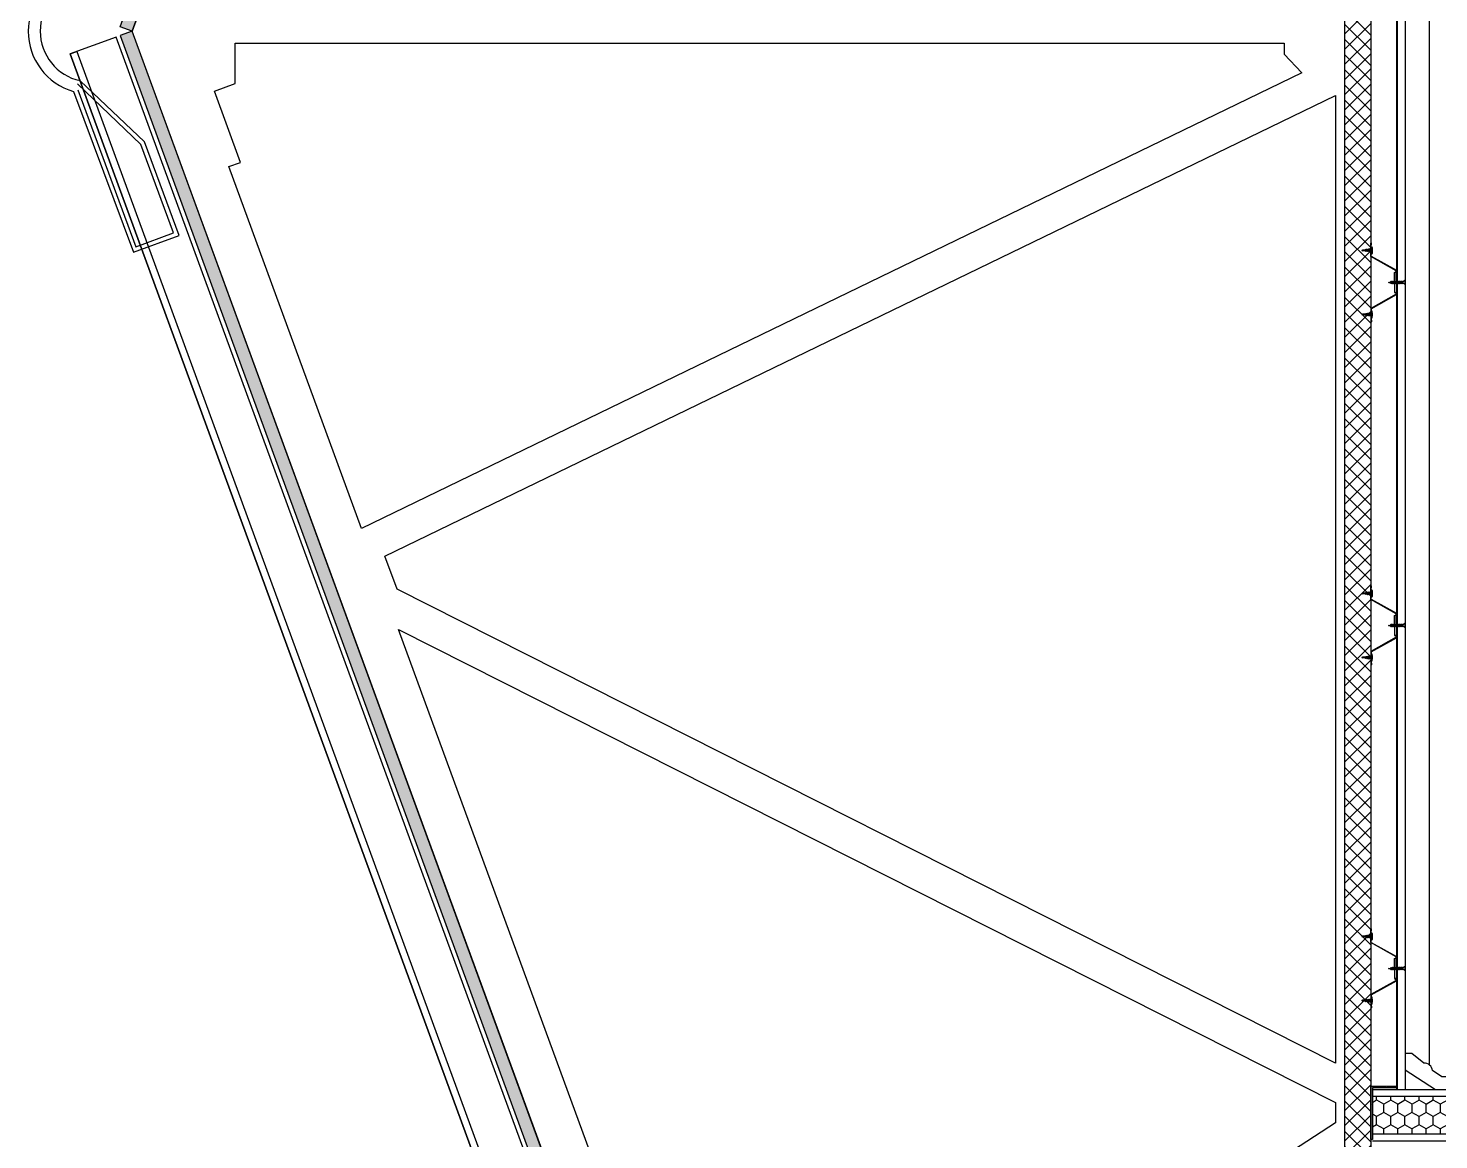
# Model space of a CAD drawing. Header units: inches. Extents: x 203 to 1065, y -1127 to 921.
# Drawn here: x 356.906 to 358.55, y 857.895 to 859.191 of the extents above; entities that cross this region are included whole.
import ezdxf

# ---------------------------------------------------------------- set-up
doc = ezdxf.new("R2010")
doc.units = ezdxf.units.IN
doc.header["$MEASUREMENT"] = 0
doc.linetypes.add('CONTINUA', pattern=[0])
for name, color, linetype in [('CORTE MUROS', 4, 'CONTINUA'), ('CORTE PERFILES Y CERCHA', 3, 'CONTINUA'), ('CORTE PROY', 8, 'CONTINUA')]:
    doc.layers.add(name, color=color, linetype=linetype)
pattern_1 = [(135.1236939, (355.8420596, 417.3886716), (-0.00440986616, -0.004428948005), []), (225.1236939, (355.8420596, 417.3886716), (-0.00439078432, -0.01326776217), [0.015625, -0.009375])]

msp = doc.modelspace()

# ---------------------------------------------------------------- hatches: boundary and pattern name
at = {"layer": 'CORTE MUROS', "ltscale": 0.5}
h = msp.add_hatch(dxfattribs=at)
h.set_pattern_fill('ANSI38', color=252, scale=0.05, angle=90.1237, style=0)
h.set_pattern_definition(pattern_1)
h.paths.add_polyline_path([(357.0269, 859.1878), (357.0128, 859.193), (358.4787, 863.1936), (358.4928, 863.1884)])
h = msp.add_hatch(dxfattribs=at)
h.set_pattern_fill('ANSI38', color=252, scale=0.05, angle=90.1237, style=0)
h.set_pattern_definition(pattern_1)
h.paths.add_polyline_path([(357.0269, 859.1878), (357.0128, 859.1827), (358.4787, 855.1821), (358.4928, 855.1873)])
at = {"layer": 'CORTE MUROS'}
h = msp.add_hatch(dxfattribs=at)
h.set_pattern_fill('HONEY', color=251, scale=0.003, angle=90, style=0)
h.set_pattern_definition([(90, (1579.140661, -1696.5921354), (-0.008248891935, 0.0142875), [0.009525, -0.01905]), (210, (1579.140661, -1696.5921354), (-0.00824889199, -0.014287499969), [0.009525, -0.01905]), (150, (1579.140661, -1696.5921354), (-0.016497783924, 3.1e-11), [-0.01905, 0.009525])])
h.paths.add_polyline_path([(358.473, 857.9458), (358.473, 857.9018), (358.8516, 857.9018), (358.8516, 857.9458)])
at = {"layer": 'CORTE PERFILES Y CERCHA', "ltscale": 0.5}
h = msp.add_hatch(dxfattribs=at)
h.set_pattern_fill('_USER', color=251, scale=0.0125, angle=135, style=0, double=1, pattern_type=0)
h.set_pattern_definition([(135, (329.888245, 575.295546), (-0.00883883476, -0.00883883476), []), (225, (329.888245, 575.295546), (0.00883883476, -0.00883883476), [])])
h.paths.add_polyline_path([(358.441, 855.3558), (358.441, 863.0198), (358.471, 863.0198), (358.471, 855.3558)])
at = {"layer": 'CORTE PERFILES Y CERCHA'}
msp.add_hatch(color=256, dxfattribs=at).paths.add_polyline_path([(358.471, 857.8958), (358.471, 857.9578), (358.4888, 857.9578), (358.489, 857.9576), (358.4892, 857.9578), (358.501, 857.9578), (358.501, 857.9558), (358.473, 857.9558), (358.473, 857.936), (358.4728, 857.9358), (358.473, 857.9356), (358.473, 857.9018), (358.473, 857.8958)])

# ---------------------------------------------------------------- linework, layer by layer
at = {"layer": 'CORTE MUROS'}
for points in [[(357.0269, 859.1878), (357.0128, 859.193), (358.4787, 863.1936), (358.4928, 863.1884), (357.0269, 859.1878)], [(357.0269, 859.1878), (357.0128, 859.1827), (358.4787, 855.1821), (358.4928, 855.1873), (357.0269, 859.1878)], [(356.9586, 859.1176), (357.0282, 858.93), (357.0816, 858.9498), (357.0412, 859.0587), (356.9663, 859.1301)], [(356.9633, 859.1194), (357.0311, 858.9364), (357.0752, 858.9528), (357.0369, 859.0559), (356.9629, 859.1265)], [(358.473, 857.9538), (358.8516, 857.9538), (358.8516, 857.8938), (358.473, 857.8938)], [(358.8516, 857.9458), (358.473, 857.9458)], [(358.8516, 857.9018), (358.473, 857.9018)]]:
    msp.add_lwpolyline(points, dxfattribs=at)
for points in [[(356.9546, 859.1614), (358.4582, 855.0579), (358.5117, 855.0775), (357.0081, 859.181)], [(358.4582, 855.0579), (356.9546, 859.1614), (356.9621, 859.1641), (358.4657, 855.0607)]]:
    msp.add_lwpolyline(points, close=True, dxfattribs=at)
for radius, start, end in [(0.073, 105.9239, 254.0761), (0.059, 102.3006, 257.6994)]:
    msp.add_arc((356.9786, 859.1878), radius, start, end, dxfattribs=at)
at = {"layer": 'CORTE PERFILES Y CERCHA', "color": 2}
for p, q in [((358.501, 862.9558), (358.501, 857.9538)), ((358.502, 862.9558), (358.502, 857.9538)), ((358.511, 862.9558), (358.511, 857.9538))]:
    msp.add_line(p, q, dxfattribs=at)
at = {"layer": 'CORTE PERFILES Y CERCHA'}
for p, q in [((358.4645, 858.933), (358.4608, 858.9323)), ((358.4608, 858.9323), (358.4615, 858.9327)), ((358.4615, 858.9323), (358.4608, 858.9323)), ((358.4608, 858.9323), (358.4615, 858.9319)), ((358.4645, 858.933), (358.4615, 858.9327)), ((358.4615, 858.9319), (358.4615, 858.9323)), ((358.4649, 858.9315), (358.4615, 858.9319)), ((358.4649, 858.9334), (358.4645, 858.933)), ((358.4645, 858.933), (358.4649, 858.9315)), ((358.4649, 858.9334), (358.4654, 858.9331)), ((358.4654, 858.9311), (358.4649, 858.9334)), ((358.4654, 858.9311), (358.4649, 858.9315)), ((358.4663, 858.9332), (358.4654, 858.9331)), ((358.4654, 858.9331), (358.4658, 858.9314)), ((358.4654, 858.9311), (358.4658, 858.9314)), ((358.4667, 858.9313), (358.4658, 858.9314)), ((358.4667, 858.9337), (358.4663, 858.9332)), ((358.4663, 858.9332), (358.4667, 858.9313)), ((358.4667, 858.9337), (358.4671, 858.9333)), ((358.4672, 858.9309), (358.4667, 858.9337)), ((358.4672, 858.9309), (358.4667, 858.9313)), ((358.468, 858.9334), (358.4671, 858.9333)), ((358.4671, 858.9333), (358.4677, 858.9312)), ((358.4672, 858.9309), (358.4677, 858.9312)), ((358.4686, 858.9311), (358.4677, 858.9312)), ((358.4684, 858.934), (358.468, 858.9334)), ((358.468, 858.9334), (358.4686, 858.9311)), ((358.4684, 858.934), (358.4689, 858.9335)), ((358.4691, 858.9306), (358.4684, 858.934)), ((358.4691, 858.9306), (358.4686, 858.931)), ((358.4698, 858.9336), (358.4689, 858.9335)), ((358.4689, 858.9335), (358.4695, 858.9309)), ((358.4691, 858.9306), (358.4695, 858.931)), ((358.4705, 858.9308), (358.4695, 858.9309)), ((358.4702, 858.9343), (358.4698, 858.9336)), ((358.4698, 858.9336), (358.4705, 858.9308)), ((358.4702, 858.9343), (358.4707, 858.9337)), ((358.471, 858.9303), (358.4702, 858.9343)), ((358.471, 858.9303), (358.4705, 858.9308)), ((358.4714, 858.9338), (358.4707, 858.9337)), ((358.4707, 858.9337), (358.4714, 858.9307)), ((358.471, 858.9338), (358.471, 858.9408)), ((358.471, 858.9303), (358.4714, 858.9307)), ((358.471, 858.9252), (358.471, 858.9303)), ((358.4714, 858.9338), (358.4714, 858.9408)), ((358.4714, 858.9408), (358.4715, 858.9408)), ((358.4719, 858.9357), (358.4714, 858.9353)), ((358.4714, 858.9293), (358.4714, 858.9353)), ((358.4714, 858.9338), (358.4714, 858.9307)), ((358.4714, 858.9255), (358.4714, 858.9307)), ((358.4719, 858.9288), (358.4714, 858.9293)), ((358.4715, 858.9388), (358.4715, 858.9408)), ((358.4715, 858.9388), (358.4719, 858.9388)), ((358.4719, 858.9388), (358.4719, 858.9408)), ((358.4719, 858.9358), (358.4719, 858.9287)), ((358.4719, 858.9357), (358.4719, 858.9288)), ((358.4727, 858.9358), (358.4727, 858.9287)), ((358.4732, 858.9323), (358.4727, 858.9323)), ((358.4941, 858.8941), (358.4917, 858.8949)), ((358.4941, 858.8941), (358.4945, 858.8959)), ((358.4944, 858.8938), (358.4941, 858.8941)), ((358.4949, 858.8962), (358.4944, 858.8938)), ((358.4944, 858.8938), (358.4947, 858.8939)), ((358.4948, 858.8962), (358.4945, 858.8959)), ((358.4947, 858.8939), (358.4952, 858.8959)), ((358.4953, 858.8937), (358.4947, 858.8939)), ((358.4948, 858.8962), (358.4952, 858.8959)), ((358.4959, 858.8961), (358.4952, 858.8959)), ((358.4953, 858.8937), (358.4959, 858.8961)), ((358.4957, 858.8934), (358.4953, 858.8937)), ((358.4962, 858.8964), (358.4957, 858.8934)), ((358.4957, 858.8934), (358.496, 858.8937)), ((358.4962, 858.8964), (358.4959, 858.8961)), ((358.496, 858.8937), (358.4966, 858.8961)), ((358.4967, 858.8937), (358.496, 858.8937)), ((358.4962, 858.8964), (358.4966, 858.8961)), ((358.4973, 858.8961), (358.4966, 858.8961)), ((358.4967, 858.8937), (358.4973, 858.8961)), ((358.497, 858.8934), (358.4967, 858.8937)), ((358.4976, 858.8964), (358.497, 858.8934)), ((358.497, 858.8934), (358.4974, 858.8937)), ((358.4976, 858.8964), (358.4973, 858.8961)), ((358.4974, 858.8937), (358.4979, 858.8961)), ((358.498, 858.8937), (358.4974, 858.8937)), ((358.4976, 858.8964), (358.4979, 858.8961)), ((358.4986, 858.8961), (358.4979, 858.8961)), ((358.498, 858.8937), (358.4986, 858.8961)), ((358.4984, 858.8934), (358.498, 858.8937)), ((358.4989, 858.8964), (358.4984, 858.8934)), ((358.4984, 858.8934), (358.4987, 858.8937)), ((358.4989, 858.8964), (358.4986, 858.8961)), ((358.4987, 858.8937), (358.4993, 858.8961)), ((358.4994, 858.8937), (358.4987, 858.8937)), ((358.4989, 858.8964), (358.4993, 858.8961)), ((358.4999, 858.8961), (358.4993, 858.8961)), ((358.4994, 858.8937), (358.4999, 858.8961)), ((358.4997, 858.8934), (358.4994, 858.8937)), ((358.5003, 858.8964), (358.4997, 858.8934)), ((358.4997, 858.8934), (358.5001, 858.8937)), ((358.5003, 858.8964), (358.4999, 858.8961)), ((358.5001, 858.8937), (358.5006, 858.8961)), ((358.5007, 858.8937), (358.5001, 858.8937)), ((358.5003, 858.8964), (358.5006, 858.8961)), ((358.5013, 858.8961), (358.5006, 858.8961)), ((358.5007, 858.8937), (358.5013, 858.8961)), ((358.5011, 858.8934), (358.5007, 858.8937)), ((358.5016, 858.8964), (358.5011, 858.8934)), ((358.5011, 858.8934), (358.5014, 858.8937)), ((358.5016, 858.8964), (358.5013, 858.8961)), ((358.5014, 858.8937), (358.502, 858.8961)), ((358.5021, 858.8937), (358.5014, 858.8937)), ((358.5016, 858.8964), (358.502, 858.8961)), ((358.5027, 858.8961), (358.502, 858.8961)), ((358.5027, 858.8961), (358.502, 858.8961)), ((358.5021, 858.8937), (358.5027, 858.8961)), ((358.5021, 858.8937), (358.5027, 858.8961)), ((358.5025, 858.8934), (358.5021, 858.8937)), ((358.503, 858.8964), (358.5025, 858.8934)), ((358.5025, 858.8934), (358.5028, 858.8937)), ((358.503, 858.8964), (358.5027, 858.8961)), ((358.5028, 858.8937), (358.5034, 858.8961)), ((358.5035, 858.8937), (358.5028, 858.8937)), ((358.503, 858.8964), (358.5034, 858.8961)), ((358.504, 858.8961), (358.5034, 858.8961)), ((358.5035, 858.8937), (358.504, 858.8961)), ((358.5035, 858.8937), (358.504, 858.8961)), ((358.5035, 858.8937), (358.504, 858.8961)), ((358.5038, 858.8934), (358.5035, 858.8937)), ((358.5044, 858.8964), (358.5038, 858.8934)), ((358.5038, 858.8934), (358.5042, 858.8937)), ((358.5044, 858.8964), (358.504, 858.8961)), ((358.5042, 858.8937), (358.5047, 858.8961)), ((358.5048, 858.8937), (358.5042, 858.8937)), ((358.5044, 858.8964), (358.5047, 858.8961)), ((358.5054, 858.8961), (358.5047, 858.8961)), ((358.5048, 858.8937), (358.5054, 858.8961)), ((358.5048, 858.8937), (358.5054, 858.8961)), ((358.5048, 858.8937), (358.5054, 858.8961)), ((358.5052, 858.8934), (358.5048, 858.8937)), ((358.5057, 858.8964), (358.5052, 858.8934)), ((358.5052, 858.8934), (358.5055, 858.8937)), ((358.5057, 858.8964), (358.5054, 858.8961)), ((358.5055, 858.8937), (358.5061, 858.8961)), ((358.5062, 858.8937), (358.5055, 858.8937)), ((358.5057, 858.8964), (358.5061, 858.8961)), ((358.5067, 858.8961), (358.5061, 858.8961)), ((358.5062, 858.8937), (358.5067, 858.8961)), ((358.5065, 858.8934), (358.5062, 858.8937)), ((358.5071, 858.8964), (358.5065, 858.8934)), ((358.5065, 858.8934), (358.5069, 858.8937)), ((358.5071, 858.8964), (358.5067, 858.8961)), ((358.5071, 858.8964), (358.5067, 858.8961)), ((358.5068, 858.8937), (358.5074, 858.8961)), ((358.5075, 858.8937), (358.5068, 858.8937)), ((358.5071, 858.8964), (358.5074, 858.8961)), ((358.5071, 858.8964), (358.5074, 858.8961)), ((358.5081, 858.8961), (358.5074, 858.8961)), ((358.5075, 858.8937), (358.5081, 858.8961)), ((358.5079, 858.8934), (358.5075, 858.8937)), ((358.5084, 858.8964), (358.5079, 858.8934)), ((358.5079, 858.8934), (358.5082, 858.8937)), ((358.5084, 858.8964), (358.5081, 858.8961)), ((358.5084, 858.8964), (358.5081, 858.8961)), ((358.5082, 858.8937), (358.5088, 858.8961)), ((358.5088, 858.8937), (358.5082, 858.8937)), ((358.5094, 858.8937), (358.5082, 858.8937)), ((358.5084, 858.8964), (358.5088, 858.8961)), ((358.5084, 858.8964), (358.5088, 858.8961)), ((358.5093, 858.8961), (358.5088, 858.8961)), ((358.5094, 858.8961), (358.5088, 858.8961)), ((358.511, 858.8975), (358.5094, 858.8961)), ((358.511, 858.8923), (358.5094, 858.8937)), ((358.511, 858.8949), (358.5107, 858.8949)), ((358.511, 858.8923), (358.511, 858.8975)), ((358.471, 858.8646), (358.471, 858.8595)), ((358.4714, 858.8643), (358.4714, 858.8591)), ((358.4719, 858.861), (358.4714, 858.8605)), ((358.4719, 858.854), (358.4719, 858.8611)), ((358.4719, 858.8541), (358.4719, 858.861)), ((358.4727, 858.854), (358.4727, 858.8611)), ((358.4608, 858.8575), (358.4615, 858.8579)), ((358.4615, 858.8575), (358.4608, 858.8575)), ((358.4608, 858.8575), (358.4615, 858.8571)), ((358.4645, 858.8568), (358.4608, 858.8575)), ((358.4649, 858.8583), (358.4615, 858.8579)), ((358.4615, 858.8579), (358.4615, 858.8575)), ((358.4645, 858.8568), (358.4615, 858.8571)), ((358.4645, 858.8568), (358.4649, 858.8583)), ((358.4649, 858.8564), (358.4645, 858.8568)), ((358.4654, 858.8586), (358.4649, 858.8564)), ((358.4654, 858.8586), (358.4649, 858.8583)), ((358.4649, 858.8564), (358.4654, 858.8567)), ((358.4654, 858.8586), (358.4658, 858.8584)), ((358.4654, 858.8567), (358.4658, 858.8584)), ((358.4663, 858.8566), (358.4654, 858.8567)), ((358.4667, 858.8585), (358.4658, 858.8584)), ((358.4663, 858.8566), (358.4667, 858.8585)), ((358.4667, 858.8561), (358.4663, 858.8566)), ((358.4672, 858.8589), (358.4667, 858.8561)), ((358.4672, 858.8589), (358.4667, 858.8585)), ((358.4667, 858.8561), (358.4671, 858.8565)), ((358.4671, 858.8565), (358.4677, 858.8586)), ((358.468, 858.8564), (358.4671, 858.8565)), ((358.4672, 858.8589), (358.4677, 858.8586)), ((358.4686, 858.8587), (358.4677, 858.8586)), ((358.468, 858.8564), (358.4686, 858.8587)), ((358.4684, 858.8558), (358.468, 858.8564)), ((358.4691, 858.8592), (358.4684, 858.8558)), ((358.4684, 858.8558), (358.4689, 858.8563)), ((358.4691, 858.8592), (358.4686, 858.8587)), ((358.4689, 858.8563), (358.4695, 858.8588)), ((358.4698, 858.8561), (358.4689, 858.8563)), ((358.4691, 858.8592), (358.4695, 858.8588)), ((358.4705, 858.859), (358.4695, 858.8588)), ((358.4698, 858.8561), (358.4705, 858.859)), ((358.4702, 858.8555), (358.4698, 858.8561)), ((358.471, 858.8595), (358.4702, 858.8555)), ((358.4702, 858.8555), (358.4707, 858.856)), ((358.471, 858.8595), (358.4705, 858.859)), ((358.4707, 858.856), (358.4714, 858.8591)), ((358.4714, 858.856), (358.4707, 858.856)), ((358.471, 858.8595), (358.4714, 858.8591)), ((358.471, 858.856), (358.471, 858.849)), ((358.4714, 858.8605), (358.4714, 858.8591)), ((358.4714, 858.856), (358.4714, 858.8591)), ((358.4714, 858.856), (358.4714, 858.849)), ((358.4714, 858.856), (358.4714, 858.8545)), ((358.4719, 858.8541), (358.4714, 858.8545)), ((358.4714, 858.849), (358.4715, 858.849)), ((358.4715, 858.8509), (358.4715, 858.849)), ((358.4715, 858.8509), (358.4719, 858.8509)), ((358.4719, 858.8509), (358.4719, 858.849)), ((358.4732, 858.8575), (358.4727, 858.8575)), ((358.4645, 858.533), (358.4608, 858.5323)), ((358.4608, 858.5323), (358.4615, 858.5327)), ((358.4615, 858.5323), (358.4608, 858.5323)), ((358.4608, 858.5323), (358.4615, 858.5319)), ((358.4645, 858.533), (358.4615, 858.5327)), ((358.4615, 858.5319), (358.4615, 858.5323)), ((358.4649, 858.5315), (358.4615, 858.5319)), ((358.4649, 858.5334), (358.4645, 858.533)), ((358.4645, 858.533), (358.4649, 858.5315)), ((358.4649, 858.5334), (358.4654, 858.5331)), ((358.4654, 858.5311), (358.4649, 858.5334)), ((358.4663, 858.5332), (358.4654, 858.5331)), ((358.4654, 858.5331), (358.4658, 858.5314)), ((358.4667, 858.5337), (358.4663, 858.5332)), ((358.4663, 858.5332), (358.4667, 858.5313)), ((358.4667, 858.5337), (358.4671, 858.5333)), ((358.4672, 858.5309), (358.4667, 858.5337)), ((358.468, 858.5334), (358.4671, 858.5333)), ((358.4671, 858.5333), (358.4677, 858.5312)), ((358.4684, 858.534), (358.468, 858.5334)), ((358.468, 858.5334), (358.4686, 858.5311)), ((358.4684, 858.534), (358.4689, 858.5335)), ((358.4691, 858.5306), (358.4684, 858.534)), ((358.4698, 858.5336), (358.4689, 858.5335)), ((358.4689, 858.5335), (358.4695, 858.5309)), ((358.4702, 858.5343), (358.4698, 858.5336)), ((358.4698, 858.5336), (358.4705, 858.5308)), ((358.4702, 858.5343), (358.4707, 858.5337)), ((358.471, 858.5303), (358.4702, 858.5343)), ((358.4714, 858.5338), (358.4707, 858.5337)), ((358.4707, 858.5337), (358.4714, 858.5307)), ((358.471, 858.5338), (358.471, 858.5408)), ((358.4714, 858.5338), (358.4714, 858.5408)), ((358.4714, 858.5408), (358.4715, 858.5408)), ((358.4719, 858.5357), (358.4714, 858.5353)), ((358.4714, 858.5293), (358.4714, 858.5353)), ((358.4714, 858.5338), (358.4714, 858.5307)), ((358.4715, 858.5388), (358.4715, 858.5408)), ((358.4715, 858.5388), (358.4719, 858.5388)), ((358.4719, 858.5388), (358.4719, 858.5408)), ((358.4719, 858.5358), (358.4719, 858.5287)), ((358.4719, 858.5357), (358.4719, 858.5288)), ((358.4727, 858.5358), (358.4727, 858.5287)), ((358.4732, 858.5323), (358.4727, 858.5323)), ((358.4654, 858.5311), (358.4649, 858.5315)), ((358.4654, 858.5311), (358.4658, 858.5314)), ((358.4667, 858.5313), (358.4658, 858.5314)), ((358.4672, 858.5309), (358.4667, 858.5313)), ((358.4672, 858.5309), (358.4677, 858.5312)), ((358.4686, 858.5311), (358.4677, 858.5312)), ((358.4691, 858.5306), (358.4686, 858.531)), ((358.4691, 858.5306), (358.4695, 858.531)), ((358.4705, 858.5308), (358.4695, 858.5309)), ((358.471, 858.5303), (358.4705, 858.5308)), ((358.471, 858.5303), (358.4714, 858.5307)), ((358.471, 858.5252), (358.471, 858.5303)), ((358.4714, 858.5255), (358.4714, 858.5307)), ((358.4719, 858.5288), (358.4714, 858.5293)), ((358.4941, 858.4941), (358.4917, 858.4949)), ((358.4941, 858.4941), (358.4945, 858.4959)), ((358.4944, 858.4938), (358.4941, 858.4941)), ((358.4949, 858.4962), (358.4944, 858.4938)), ((358.4944, 858.4938), (358.4947, 858.4939)), ((358.4948, 858.4962), (358.4945, 858.4959)), ((358.4947, 858.4939), (358.4952, 858.4959)), ((358.4953, 858.4937), (358.4947, 858.4939)), ((358.4948, 858.4962), (358.4952, 858.4959)), ((358.4959, 858.4961), (358.4952, 858.4959)), ((358.4953, 858.4937), (358.4959, 858.4961)), ((358.4957, 858.4934), (358.4953, 858.4937)), ((358.4962, 858.4964), (358.4957, 858.4934)), ((358.4957, 858.4934), (358.496, 858.4937)), ((358.4962, 858.4964), (358.4959, 858.4961)), ((358.496, 858.4937), (358.4966, 858.4961)), ((358.4967, 858.4937), (358.496, 858.4937)), ((358.4962, 858.4964), (358.4966, 858.4961)), ((358.4973, 858.4961), (358.4966, 858.4961)), ((358.4967, 858.4937), (358.4973, 858.4961)), ((358.497, 858.4934), (358.4967, 858.4937)), ((358.4976, 858.4964), (358.497, 858.4934)), ((358.497, 858.4934), (358.4974, 858.4937)), ((358.4976, 858.4964), (358.4973, 858.4961)), ((358.4974, 858.4937), (358.4979, 858.4961)), ((358.498, 858.4937), (358.4974, 858.4937)), ((358.4976, 858.4964), (358.4979, 858.4961)), ((358.4986, 858.4961), (358.4979, 858.4961)), ((358.498, 858.4937), (358.4986, 858.4961)), ((358.4984, 858.4934), (358.498, 858.4937)), ((358.4989, 858.4964), (358.4984, 858.4934)), ((358.4984, 858.4934), (358.4987, 858.4937)), ((358.4989, 858.4964), (358.4986, 858.4961)), ((358.4987, 858.4937), (358.4993, 858.4961)), ((358.4994, 858.4937), (358.4987, 858.4937)), ((358.4989, 858.4964), (358.4993, 858.4961)), ((358.4999, 858.4961), (358.4993, 858.4961)), ((358.4994, 858.4937), (358.4999, 858.4961)), ((358.4997, 858.4934), (358.4994, 858.4937)), ((358.5003, 858.4964), (358.4997, 858.4934)), ((358.4997, 858.4934), (358.5001, 858.4937)), ((358.5003, 858.4964), (358.4999, 858.4961)), ((358.5001, 858.4937), (358.5006, 858.4961)), ((358.5007, 858.4937), (358.5001, 858.4937)), ((358.5003, 858.4964), (358.5006, 858.4961)), ((358.5013, 858.4961), (358.5006, 858.4961)), ((358.5007, 858.4937), (358.5013, 858.4961)), ((358.5011, 858.4934), (358.5007, 858.4937)), ((358.5016, 858.4964), (358.5011, 858.4934)), ((358.5011, 858.4934), (358.5014, 858.4937)), ((358.5016, 858.4964), (358.5013, 858.4961)), ((358.5014, 858.4937), (358.502, 858.4961)), ((358.5021, 858.4937), (358.5014, 858.4937)), ((358.5016, 858.4964), (358.502, 858.4961)), ((358.5027, 858.4961), (358.502, 858.4961)), ((358.5027, 858.4961), (358.502, 858.4961)), ((358.5021, 858.4937), (358.5027, 858.4961)), ((358.5021, 858.4937), (358.5027, 858.4961)), ((358.5025, 858.4934), (358.5021, 858.4937)), ((358.503, 858.4964), (358.5025, 858.4934)), ((358.5025, 858.4934), (358.5028, 858.4937)), ((358.503, 858.4964), (358.5027, 858.4961)), ((358.5028, 858.4937), (358.5034, 858.4961)), ((358.5035, 858.4937), (358.5028, 858.4937)), ((358.503, 858.4964), (358.5034, 858.4961)), ((358.504, 858.4961), (358.5034, 858.4961)), ((358.5035, 858.4937), (358.504, 858.4961)), ((358.5035, 858.4937), (358.504, 858.4961)), ((358.5035, 858.4937), (358.504, 858.4961)), ((358.5038, 858.4934), (358.5035, 858.4937)), ((358.5044, 858.4964), (358.5038, 858.4934)), ((358.5038, 858.4934), (358.5042, 858.4937)), ((358.5044, 858.4964), (358.504, 858.4961)), ((358.5042, 858.4937), (358.5047, 858.4961)), ((358.5048, 858.4937), (358.5042, 858.4937)), ((358.5044, 858.4964), (358.5047, 858.4961)), ((358.5054, 858.4961), (358.5047, 858.4961)), ((358.5048, 858.4937), (358.5054, 858.4961)), ((358.5048, 858.4937), (358.5054, 858.4961)), ((358.5048, 858.4937), (358.5054, 858.4961)), ((358.5052, 858.4934), (358.5048, 858.4937)), ((358.5057, 858.4964), (358.5052, 858.4934)), ((358.5052, 858.4934), (358.5055, 858.4937)), ((358.5057, 858.4964), (358.5054, 858.4961)), ((358.5055, 858.4937), (358.5061, 858.4961)), ((358.5062, 858.4937), (358.5055, 858.4937)), ((358.5057, 858.4964), (358.5061, 858.4961)), ((358.5067, 858.4961), (358.5061, 858.4961)), ((358.5062, 858.4937), (358.5067, 858.4961)), ((358.5065, 858.4934), (358.5062, 858.4937)), ((358.5071, 858.4964), (358.5065, 858.4934)), ((358.5065, 858.4934), (358.5069, 858.4937)), ((358.5071, 858.4964), (358.5067, 858.4961)), ((358.5071, 858.4964), (358.5067, 858.4961)), ((358.5068, 858.4937), (358.5074, 858.4961)), ((358.5075, 858.4937), (358.5068, 858.4937)), ((358.5071, 858.4964), (358.5074, 858.4961)), ((358.5071, 858.4964), (358.5074, 858.4961)), ((358.5081, 858.4961), (358.5074, 858.4961)), ((358.5075, 858.4937), (358.5081, 858.4961)), ((358.5079, 858.4934), (358.5075, 858.4937)), ((358.5084, 858.4964), (358.5079, 858.4934)), ((358.5079, 858.4934), (358.5082, 858.4937)), ((358.5084, 858.4964), (358.5081, 858.4961)), ((358.5084, 858.4964), (358.5081, 858.4961)), ((358.5082, 858.4937), (358.5088, 858.4961)), ((358.5088, 858.4937), (358.5082, 858.4937)), ((358.5094, 858.4937), (358.5082, 858.4937)), ((358.5084, 858.4964), (358.5088, 858.4961)), ((358.5084, 858.4964), (358.5088, 858.4961)), ((358.5093, 858.4961), (358.5088, 858.4961)), ((358.5094, 858.4961), (358.5088, 858.4961)), ((358.511, 858.4975), (358.5094, 858.4961)), ((358.511, 858.4923), (358.5094, 858.4937)), ((358.511, 858.4949), (358.5107, 858.4949)), ((358.511, 858.4923), (358.511, 858.4975)), ((358.4608, 858.4575), (358.4615, 858.4579)), ((358.4615, 858.4575), (358.4608, 858.4575)), ((358.4608, 858.4575), (358.4615, 858.4571)), ((358.4645, 858.4568), (358.4608, 858.4575)), ((358.4649, 858.4583), (358.4615, 858.4579)), ((358.4615, 858.4579), (358.4615, 858.4575)), ((358.4645, 858.4568), (358.4615, 858.4571)), ((358.4645, 858.4568), (358.4649, 858.4583)), ((358.4649, 858.4564), (358.4645, 858.4568)), ((358.4654, 858.4586), (358.4649, 858.4564)), ((358.4654, 858.4586), (358.4649, 858.4583)), ((358.4649, 858.4564), (358.4654, 858.4567)), ((358.4654, 858.4586), (358.4658, 858.4584)), ((358.4654, 858.4567), (358.4658, 858.4584)), ((358.4663, 858.4566), (358.4654, 858.4567)), ((358.4667, 858.4585), (358.4658, 858.4584)), ((358.4663, 858.4566), (358.4667, 858.4585)), ((358.4667, 858.4561), (358.4663, 858.4566)), ((358.4672, 858.4589), (358.4667, 858.4561)), ((358.4672, 858.4589), (358.4667, 858.4585)), ((358.4667, 858.4561), (358.4671, 858.4565)), ((358.4671, 858.4565), (358.4677, 858.4586)), ((358.468, 858.4564), (358.4671, 858.4565)), ((358.4672, 858.4589), (358.4677, 858.4586)), ((358.4686, 858.4587), (358.4677, 858.4586)), ((358.468, 858.4564), (358.4686, 858.4587)), ((358.4684, 858.4558), (358.468, 858.4564)), ((358.4691, 858.4592), (358.4684, 858.4558)), ((358.4684, 858.4558), (358.4689, 858.4563)), ((358.4691, 858.4592), (358.4686, 858.4587)), ((358.4689, 858.4563), (358.4695, 858.4588)), ((358.4698, 858.4561), (358.4689, 858.4563)), ((358.4691, 858.4592), (358.4695, 858.4588)), ((358.4705, 858.459), (358.4695, 858.4588)), ((358.4698, 858.4561), (358.4705, 858.459)), ((358.4702, 858.4555), (358.4698, 858.4561)), ((358.471, 858.4595), (358.4702, 858.4555)), ((358.4702, 858.4555), (358.4707, 858.456)), ((358.471, 858.4595), (358.4705, 858.459)), ((358.4707, 858.456), (358.4714, 858.4591)), ((358.4714, 858.456), (358.4707, 858.456)), ((358.471, 858.4646), (358.471, 858.4595)), ((358.471, 858.4595), (358.4714, 858.4591)), ((358.471, 858.456), (358.471, 858.449)), ((358.4714, 858.4643), (358.4714, 858.4591)), ((358.4719, 858.461), (358.4714, 858.4605)), ((358.4714, 858.4605), (358.4714, 858.4591)), ((358.4714, 858.456), (358.4714, 858.4591)), ((358.4714, 858.456), (358.4714, 858.449)), ((358.4714, 858.456), (358.4714, 858.4545)), ((358.4719, 858.4541), (358.4714, 858.4545)), ((358.4715, 858.4509), (358.4715, 858.449)), ((358.4715, 858.4509), (358.4719, 858.4509)), ((358.4719, 858.454), (358.4719, 858.4611)), ((358.4719, 858.4541), (358.4719, 858.461)), ((358.4719, 858.4509), (358.4719, 858.449)), ((358.4727, 858.454), (358.4727, 858.4611)), ((358.4732, 858.4575), (358.4727, 858.4575)), ((358.4714, 858.449), (358.4715, 858.449)), ((358.471, 858.1338), (358.471, 858.1408)), ((358.4714, 858.1338), (358.4714, 858.1408)), ((358.4714, 858.1408), (358.4715, 858.1408)), ((358.4715, 858.1388), (358.4715, 858.1408)), ((358.4715, 858.1388), (358.4719, 858.1388)), ((358.4719, 858.1388), (358.4719, 858.1408)), ((358.4645, 858.133), (358.4608, 858.1323)), ((358.4608, 858.1323), (358.4615, 858.1327)), ((358.4615, 858.1323), (358.4608, 858.1323)), ((358.4608, 858.1323), (358.4615, 858.1319)), ((358.4645, 858.133), (358.4615, 858.1327)), ((358.4615, 858.1319), (358.4615, 858.1323)), ((358.4649, 858.1315), (358.4615, 858.1319)), ((358.4649, 858.1334), (358.4645, 858.133)), ((358.4645, 858.133), (358.4649, 858.1315)), ((358.4649, 858.1334), (358.4654, 858.1331)), ((358.4654, 858.1311), (358.4649, 858.1334)), ((358.4654, 858.1311), (358.4649, 858.1315)), ((358.4663, 858.1332), (358.4654, 858.1331)), ((358.4654, 858.1331), (358.4658, 858.1314)), ((358.4654, 858.1311), (358.4658, 858.1314)), ((358.4667, 858.1313), (358.4658, 858.1314)), ((358.4667, 858.1337), (358.4663, 858.1332)), ((358.4663, 858.1332), (358.4667, 858.1313)), ((358.4667, 858.1337), (358.4671, 858.1333)), ((358.4672, 858.1309), (358.4667, 858.1337)), ((358.4672, 858.1309), (358.4667, 858.1313)), ((358.468, 858.1334), (358.4671, 858.1333)), ((358.4671, 858.1333), (358.4677, 858.1312)), ((358.4672, 858.1309), (358.4677, 858.1312)), ((358.4686, 858.1311), (358.4677, 858.1312)), ((358.4684, 858.134), (358.468, 858.1334)), ((358.468, 858.1334), (358.4686, 858.1311)), ((358.4684, 858.134), (358.4689, 858.1335)), ((358.4691, 858.1306), (358.4684, 858.134)), ((358.4691, 858.1306), (358.4686, 858.131)), ((358.4698, 858.1336), (358.4689, 858.1335)), ((358.4689, 858.1335), (358.4695, 858.1309)), ((358.4691, 858.1306), (358.4695, 858.131)), ((358.4705, 858.1308), (358.4695, 858.1309)), ((358.4702, 858.1343), (358.4698, 858.1336)), ((358.4698, 858.1336), (358.4705, 858.1308)), ((358.4702, 858.1343), (358.4707, 858.1337)), ((358.471, 858.1303), (358.4702, 858.1343)), ((358.471, 858.1303), (358.4705, 858.1308)), ((358.4714, 858.1338), (358.4707, 858.1337)), ((358.4707, 858.1337), (358.4714, 858.1307)), ((358.471, 858.1303), (358.4714, 858.1307)), ((358.471, 858.1252), (358.471, 858.1303)), ((358.4719, 858.1357), (358.4714, 858.1353)), ((358.4714, 858.1293), (358.4714, 858.1353)), ((358.4714, 858.1338), (358.4714, 858.1307)), ((358.4714, 858.1255), (358.4714, 858.1307)), ((358.4719, 858.1288), (358.4714, 858.1293)), ((358.4719, 858.1358), (358.4719, 858.1287)), ((358.4719, 858.1357), (358.4719, 858.1288)), ((358.4727, 858.1358), (358.4727, 858.1287)), ((358.4732, 858.1323), (358.4727, 858.1323)), ((358.4941, 858.0941), (358.4917, 858.0949)), ((358.4941, 858.0941), (358.4945, 858.0959)), ((358.4944, 858.0938), (358.4941, 858.0941)), ((358.4949, 858.0962), (358.4944, 858.0938)), ((358.4944, 858.0938), (358.4947, 858.0939)), ((358.4948, 858.0962), (358.4945, 858.0959)), ((358.4947, 858.0939), (358.4952, 858.0959)), ((358.4953, 858.0937), (358.4947, 858.0939)), ((358.4948, 858.0962), (358.4952, 858.0959)), ((358.4959, 858.0961), (358.4952, 858.0959)), ((358.4953, 858.0937), (358.4959, 858.0961)), ((358.4957, 858.0934), (358.4953, 858.0937)), ((358.4962, 858.0964), (358.4957, 858.0934)), ((358.4957, 858.0934), (358.496, 858.0937)), ((358.4962, 858.0964), (358.4959, 858.0961)), ((358.496, 858.0937), (358.4966, 858.0961)), ((358.4967, 858.0937), (358.496, 858.0937)), ((358.4962, 858.0964), (358.4966, 858.0961)), ((358.4973, 858.0961), (358.4966, 858.0961)), ((358.4967, 858.0937), (358.4973, 858.0961)), ((358.497, 858.0934), (358.4967, 858.0937)), ((358.4976, 858.0964), (358.497, 858.0934)), ((358.497, 858.0934), (358.4974, 858.0937)), ((358.4976, 858.0964), (358.4973, 858.0961)), ((358.4974, 858.0937), (358.4979, 858.0961)), ((358.498, 858.0937), (358.4974, 858.0937)), ((358.4976, 858.0964), (358.4979, 858.0961)), ((358.4986, 858.0961), (358.4979, 858.0961)), ((358.498, 858.0937), (358.4986, 858.0961)), ((358.4984, 858.0934), (358.498, 858.0937)), ((358.4989, 858.0964), (358.4984, 858.0934)), ((358.4984, 858.0934), (358.4987, 858.0937)), ((358.4989, 858.0964), (358.4986, 858.0961)), ((358.4987, 858.0937), (358.4993, 858.0961)), ((358.4994, 858.0937), (358.4987, 858.0937)), ((358.4989, 858.0964), (358.4993, 858.0961)), ((358.4999, 858.0961), (358.4993, 858.0961)), ((358.4994, 858.0937), (358.4999, 858.0961)), ((358.4997, 858.0934), (358.4994, 858.0937)), ((358.5003, 858.0964), (358.4997, 858.0934)), ((358.4997, 858.0934), (358.5001, 858.0937)), ((358.5003, 858.0964), (358.4999, 858.0961)), ((358.5001, 858.0937), (358.5006, 858.0961)), ((358.5007, 858.0937), (358.5001, 858.0937)), ((358.5003, 858.0964), (358.5006, 858.0961)), ((358.5013, 858.0961), (358.5006, 858.0961)), ((358.5007, 858.0937), (358.5013, 858.0961)), ((358.5011, 858.0934), (358.5007, 858.0937)), ((358.5016, 858.0964), (358.5011, 858.0934)), ((358.5011, 858.0934), (358.5014, 858.0937)), ((358.5016, 858.0964), (358.5013, 858.0961)), ((358.5014, 858.0937), (358.502, 858.0961)), ((358.5021, 858.0937), (358.5014, 858.0937)), ((358.5016, 858.0964), (358.502, 858.0961)), ((358.5027, 858.0961), (358.502, 858.0961)), ((358.5027, 858.0961), (358.502, 858.0961)), ((358.5021, 858.0937), (358.5027, 858.0961)), ((358.5021, 858.0937), (358.5027, 858.0961)), ((358.5025, 858.0934), (358.5021, 858.0937)), ((358.503, 858.0964), (358.5025, 858.0934)), ((358.5025, 858.0934), (358.5028, 858.0937)), ((358.503, 858.0964), (358.5027, 858.0961)), ((358.5028, 858.0937), (358.5034, 858.0961)), ((358.5035, 858.0937), (358.5028, 858.0937)), ((358.503, 858.0964), (358.5034, 858.0961)), ((358.504, 858.0961), (358.5034, 858.0961)), ((358.5035, 858.0937), (358.504, 858.0961)), ((358.5035, 858.0937), (358.504, 858.0961)), ((358.5035, 858.0937), (358.504, 858.0961)), ((358.5038, 858.0934), (358.5035, 858.0937)), ((358.5044, 858.0964), (358.5038, 858.0934)), ((358.5038, 858.0934), (358.5042, 858.0937)), ((358.5044, 858.0964), (358.504, 858.0961)), ((358.5042, 858.0937), (358.5047, 858.0961)), ((358.5048, 858.0937), (358.5042, 858.0937)), ((358.5044, 858.0964), (358.5047, 858.0961)), ((358.5054, 858.0961), (358.5047, 858.0961)), ((358.5048, 858.0937), (358.5054, 858.0961)), ((358.5048, 858.0937), (358.5054, 858.0961)), ((358.5048, 858.0937), (358.5054, 858.0961)), ((358.5052, 858.0934), (358.5048, 858.0937)), ((358.5057, 858.0964), (358.5052, 858.0934)), ((358.5052, 858.0934), (358.5055, 858.0937)), ((358.5057, 858.0964), (358.5054, 858.0961)), ((358.5055, 858.0937), (358.5061, 858.0961)), ((358.5062, 858.0937), (358.5055, 858.0937)), ((358.5057, 858.0964), (358.5061, 858.0961)), ((358.5067, 858.0961), (358.5061, 858.0961)), ((358.5062, 858.0937), (358.5067, 858.0961)), ((358.5065, 858.0934), (358.5062, 858.0937)), ((358.5071, 858.0964), (358.5065, 858.0934)), ((358.5065, 858.0934), (358.5069, 858.0937)), ((358.5071, 858.0964), (358.5067, 858.0961)), ((358.5071, 858.0964), (358.5067, 858.0961)), ((358.5068, 858.0937), (358.5074, 858.0961)), ((358.5075, 858.0937), (358.5068, 858.0937)), ((358.5071, 858.0964), (358.5074, 858.0961)), ((358.5071, 858.0964), (358.5074, 858.0961)), ((358.5081, 858.0961), (358.5074, 858.0961)), ((358.5075, 858.0937), (358.5081, 858.0961)), ((358.5079, 858.0934), (358.5075, 858.0937)), ((358.5084, 858.0964), (358.5079, 858.0934)), ((358.5079, 858.0934), (358.5082, 858.0937)), ((358.5084, 858.0964), (358.5081, 858.0961)), ((358.5084, 858.0964), (358.5081, 858.0961)), ((358.5082, 858.0937), (358.5088, 858.0961)), ((358.5088, 858.0937), (358.5082, 858.0937)), ((358.5094, 858.0937), (358.5082, 858.0937)), ((358.5084, 858.0964), (358.5088, 858.0961)), ((358.5084, 858.0964), (358.5088, 858.0961)), ((358.5093, 858.0961), (358.5088, 858.0961)), ((358.5094, 858.0961), (358.5088, 858.0961)), ((358.511, 858.0975), (358.5094, 858.0961)), ((358.511, 858.0923), (358.5094, 858.0937)), ((358.511, 858.0949), (358.5107, 858.0949)), ((358.511, 858.0923), (358.511, 858.0975)), ((358.4608, 858.0575), (358.4615, 858.0579)), ((358.4615, 858.0575), (358.4608, 858.0575)), ((358.4608, 858.0575), (358.4615, 858.0571)), ((358.4645, 858.0568), (358.4608, 858.0575)), ((358.4649, 858.0583), (358.4615, 858.0579)), ((358.4615, 858.0579), (358.4615, 858.0575)), ((358.4645, 858.0568), (358.4615, 858.0571)), ((358.4645, 858.0568), (358.4649, 858.0583)), ((358.4649, 858.0564), (358.4645, 858.0568)), ((358.4654, 858.0586), (358.4649, 858.0564)), ((358.4654, 858.0586), (358.4649, 858.0583)), ((358.4649, 858.0564), (358.4654, 858.0567)), ((358.4654, 858.0586), (358.4658, 858.0584)), ((358.4654, 858.0567), (358.4658, 858.0584)), ((358.4663, 858.0566), (358.4654, 858.0567)), ((358.4667, 858.0585), (358.4658, 858.0584)), ((358.4663, 858.0566), (358.4667, 858.0585)), ((358.4667, 858.0561), (358.4663, 858.0566)), ((358.4672, 858.0589), (358.4667, 858.0561)), ((358.4672, 858.0589), (358.4667, 858.0585)), ((358.4667, 858.0561), (358.4671, 858.0565)), ((358.4671, 858.0565), (358.4677, 858.0586)), ((358.468, 858.0564), (358.4671, 858.0565)), ((358.4672, 858.0589), (358.4677, 858.0586)), ((358.4686, 858.0587), (358.4677, 858.0586)), ((358.468, 858.0564), (358.4686, 858.0587)), ((358.4684, 858.0558), (358.468, 858.0564)), ((358.4691, 858.0592), (358.4684, 858.0558)), ((358.4684, 858.0558), (358.4689, 858.0563)), ((358.4691, 858.0592), (358.4686, 858.0587)), ((358.4689, 858.0563), (358.4695, 858.0588)), ((358.4698, 858.0561), (358.4689, 858.0563)), ((358.4691, 858.0592), (358.4695, 858.0588)), ((358.4705, 858.059), (358.4695, 858.0588)), ((358.4698, 858.0561), (358.4705, 858.059)), ((358.4702, 858.0555), (358.4698, 858.0561)), ((358.471, 858.0595), (358.4702, 858.0555)), ((358.4702, 858.0555), (358.4707, 858.056)), ((358.471, 858.0595), (358.4705, 858.059)), ((358.4707, 858.056), (358.4714, 858.0591)), ((358.4714, 858.056), (358.4707, 858.056)), ((358.471, 858.0646), (358.471, 858.0595)), ((358.471, 858.0595), (358.4714, 858.0591)), ((358.471, 858.056), (358.471, 858.049)), ((358.4714, 858.0643), (358.4714, 858.0591)), ((358.4719, 858.061), (358.4714, 858.0605)), ((358.4714, 858.0605), (358.4714, 858.0591)), ((358.4714, 858.056), (358.4714, 858.0591)), ((358.4714, 858.056), (358.4714, 858.049)), ((358.4714, 858.056), (358.4714, 858.0545)), ((358.4719, 858.054), (358.4719, 858.0611)), ((358.4719, 858.0541), (358.4719, 858.061)), ((358.4727, 858.054), (358.4727, 858.0611)), ((358.4732, 858.0575), (358.4727, 858.0575)), ((358.4719, 858.0541), (358.4714, 858.0545)), ((358.4714, 858.049), (358.4715, 858.049)), ((358.4715, 858.0509), (358.4715, 858.049)), ((358.4715, 858.0509), (358.4719, 858.0509)), ((358.4719, 858.0509), (358.4719, 858.049))]:
    msp.add_line(p, q, dxfattribs=at)
for points in [[(358.43, 863.0198), (358.471, 863.0198), (358.471, 855.3558), (358.43, 855.3558), (357.027, 859.1878), (358.43, 863.0198)], [(357.2943, 858.6081), (357.1397, 859.0299), (357.1533, 859.0349), (357.1229, 859.1178), (357.147, 859.1267), (357.147, 859.1738), (358.37, 859.1738), (358.37, 859.1609), (358.3906, 859.1392), (357.2943, 858.6081)], [(358.43, 857.9846), (357.3357, 858.5372), (357.3216, 858.5757), (358.43, 859.1127), (358.43, 857.9846)], [(358.4987, 858.8961), (358.4987, 858.9065), (358.5006, 858.9075), (358.5006, 858.9086), (358.471, 858.9252)], [(358.4714, 858.9255), (358.501, 858.9091), (358.501, 858.9072), (358.4991, 858.9062), (358.4991, 858.8962)], [(358.4714, 858.8643), (358.501, 858.8807), (358.501, 858.8826), (358.4991, 858.8836), (358.4991, 858.8937)], [(358.4987, 858.8935), (358.4987, 858.8833), (358.5006, 858.8823), (358.5006, 858.8812), (358.471, 858.8646)], [(358.4987, 858.4961), (358.4987, 858.5065), (358.5006, 858.5075), (358.5006, 858.5086), (358.471, 858.5252)], [(358.4714, 858.5255), (358.501, 858.5091), (358.501, 858.5072), (358.4991, 858.5062), (358.4991, 858.4962)], [(357.7314, 857.4603), (357.7296, 857.4652), (357.715, 857.4598), (357.3374, 858.4904), (358.43, 857.9386), (358.43, 857.9152), (357.7314, 857.4603)], [(358.4987, 858.4935), (358.4987, 858.4833), (358.5006, 858.4823), (358.5006, 858.4812), (358.471, 858.4646)], [(358.4714, 858.4643), (358.501, 858.4807), (358.501, 858.4826), (358.4991, 858.4836), (358.4991, 858.4937)], [(358.4987, 858.0961), (358.4987, 858.1065), (358.5006, 858.1075), (358.5006, 858.1086), (358.471, 858.1252)], [(358.4714, 858.1255), (358.501, 858.1091), (358.501, 858.1072), (358.4991, 858.1062), (358.4991, 858.0962)], [(358.4987, 858.0935), (358.4987, 858.0833), (358.5006, 858.0823), (358.5006, 858.0812), (358.471, 858.0646)], [(358.4714, 858.0643), (358.501, 858.0807), (358.501, 858.0826), (358.4991, 858.0836), (358.4991, 858.0937)], [(358.473, 857.9356), (358.473, 857.8958), (358.471, 857.8958), (358.471, 857.9578), (358.4888, 857.9578), (358.489, 857.9576), (358.4892, 857.9578), (358.501, 857.9578), (358.501, 857.9558), (358.473, 857.9558), (358.473, 857.936), (358.4728, 857.9358), (358.473, 857.9356)]]:
    msp.add_lwpolyline(points, dxfattribs=at)
at = {"layer": 'CORTE PERFILES Y CERCHA', "color": 2}
msp.add_lwpolyline([(358.441, 855.3558), (358.441, 863.0198), (358.471, 863.0198), (358.471, 855.3558)], close=True, dxfattribs=at)
at = {"layer": 'CORTE PERFILES Y CERCHA'}
msp.add_lwpolyline([(358.511, 857.9958), (358.511, 857.9767), (358.5466, 857.9538), (358.561, 857.9538), (358.561, 857.9687), (358.554, 857.9687), (358.5432, 857.976, 0.359853), (358.533, 857.9848), (358.5189, 857.9958)], format="xyb", close=True, dxfattribs=at)
for centre, radius, start, end in [((358.4715, 858.9408), 0.000437, 0, 180), ((358.4723, 858.9358), 0.000403, 0, 180), ((358.4723, 858.9287), 0.000403, 180, 0), ((358.4635, 858.9323), 0.00976, 342.0915, 17.9085), ((358.4922, 858.8981), 0.00322, 261.9716, 316.3452), ((358.4723, 858.8611), 0.000403, 0, 180), ((358.4715, 858.849), 0.000437, 180, 0), ((358.4723, 858.854), 0.000403, 180, 0), ((358.4635, 858.8575), 0.00976, 342.0915, 17.9085), ((358.4715, 858.5408), 0.000437, 0, 180), ((358.4723, 858.5358), 0.000403, 0, 180), ((358.4635, 858.5323), 0.00976, 342.0915, 17.9085), ((358.4723, 858.5287), 0.000403, 180, 0), ((358.4922, 858.4981), 0.00322, 261.9716, 316.3452), ((358.4723, 858.4611), 0.000403, 0, 180), ((358.4723, 858.454), 0.000403, 180, 0), ((358.4635, 858.4575), 0.00976, 342.0915, 17.9085), ((358.4715, 858.449), 0.000437, 180, 0), ((358.4715, 858.1408), 0.000437, 0, 180), ((358.4723, 858.1358), 0.000403, 0, 180), ((358.4723, 858.1287), 0.000403, 180, 0), ((358.4635, 858.1323), 0.00976, 342.0915, 17.9085), ((358.4922, 858.0981), 0.00322, 261.9716, 316.3452), ((358.4723, 858.0611), 0.000403, 0, 180), ((358.4635, 858.0575), 0.00976, 342.0915, 17.9085), ((358.4715, 858.049), 0.000437, 180, 0), ((358.4723, 858.054), 0.000403, 180, 0)]:
    msp.add_arc(centre, radius, start, end, dxfattribs=at)
at = {"layer": 'CORTE PROY', "ltscale": 0.5}
msp.add_line((358.5397, 857.9823), (358.5397, 859.2443), dxfattribs=at)

doc.saveas('drawing.dxf')
